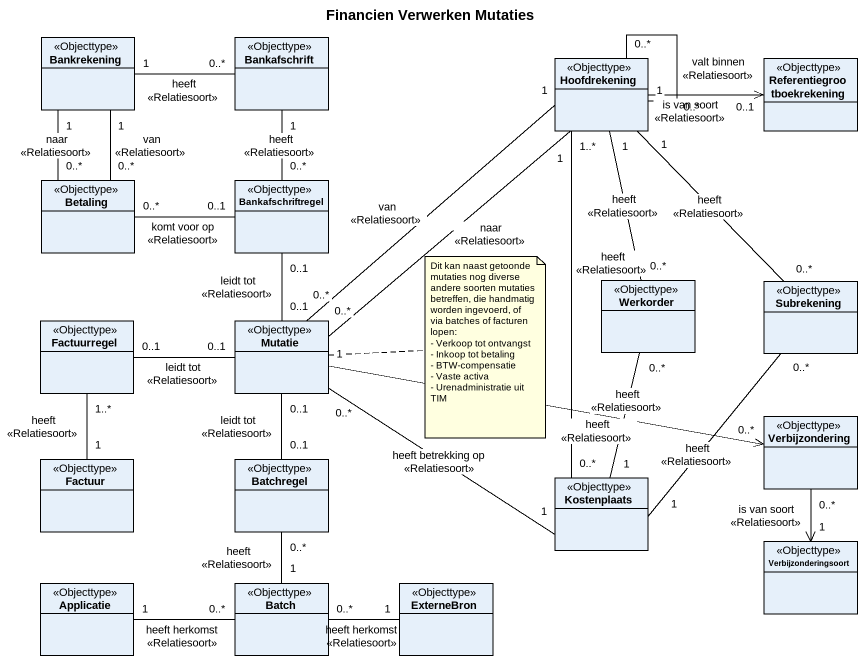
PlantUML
@startuml
title Financien Verwerken Mutaties
hide circle
hide empty members
class Bankrekening <<Objecttype>>
class Bankafschrift <<Objecttype>>
class Hoofdrekening <<Objecttype>>
class Referentiegrootboekrekening <<Objecttype>>
class Betaling <<Objecttype>>
class Bankafschriftregel <<Objecttype>>
class Factuurregel <<Objecttype>>
class Mutatie <<Objecttype>>
class Werkorder <<Objecttype>>
class Subrekening <<Objecttype>>
class Verbijzondering <<Objecttype>>
class Factuur <<Objecttype>>
class Batchregel <<Objecttype>>
class Kostenplaats <<Objecttype>>
class Verbijzonderingsoort <<Objecttype>>
class Applicatie <<Objecttype>>
class Batch <<Objecttype>>
class ExterneBron <<Objecttype>>
Bankrekening "1" -right- "0..*" Bankafschrift : heeft\n<<Relatiesoort>>
Bankrekening "1" -- "0..*" Betaling : naar\n<<Relatiesoort>>
Bankrekening "1" -- "0..*" Betaling : van\n<<Relatiesoort>>
Bankafschrift "1" -- "0..*" Bankafschriftregel : heeft\n<<Relatiesoort>>
Hoofdrekening "1" -- "0..*" Hoofdrekening : valt binnen\n<<Relatiesoort>>
Hoofdrekening "0..*" -right-> "0..1" Referentiegrootboekrekening : is van soort\n<<Relatiesoort>>
Hoofdrekening "1" -- "0..*" Werkorder : heeft\n<<Relatiesoort>>
Hoofdrekening "1" -- "0..*" Subrekening : heeft\n<<Relatiesoort>>
Hoofdrekening "1..*" -- "0..*" Kostenplaats : heeft\n<<Relatiesoort>>
Betaling "0..*" -right- "0..1" Bankafschriftregel : komt voor op\n<<Relatiesoort>>
Bankafschriftregel "0..1" -- "0..1" Mutatie : leidt tot\n<<Relatiesoort>>
Factuurregel "0..1" -right- "0..1" Mutatie : leidt tot\n<<Relatiesoort>>
Mutatie "0..*" -up- "1" Hoofdrekening : naar\n<<Relatiesoort>>
Mutatie "0..*" -up- "1" Hoofdrekening : van\n<<Relatiesoort>>
Mutatie "1" -right-> "0..*" Verbijzondering : heeft\n<<Relatiesoort>>
Mutatie "0..*" -right- "1" Kostenplaats : heeft betrekking op\n<<Relatiesoort>>
Verbijzondering "0..*" --> "1" Verbijzonderingsoort : is van soort\n<<Relatiesoort>>
Factuur "1" -up- "1..*" Factuurregel : heeft\n<<Relatiesoort>>
Batchregel "0..1" -up- "0..1" Mutatie : leidt tot\n<<Relatiesoort>>
Kostenplaats "1" -up- "0..*" Werkorder : heeft\n<<Relatiesoort>>
Kostenplaats "1" -up- "0..*" Subrekening : heeft\n<<Relatiesoort>>
Applicatie "1" -right- "0..*" Batch : heeft herkomst\n<<Relatiesoort>>
Batch "1" -up- "0..*" Batchregel : heeft\n<<Relatiesoort>>
Batch "0..*" -right- "1" ExterneBron : heeft herkomst\n<<Relatiesoort>>
note right of Mutatie
  Dit kan naast getoonde mutaties nog diverse andere soorten mutaties betreffen, die handmatig worden ingevoerd, of via batches of facturen lopen:
  - Verkoop tot ontvangst
  - Inkoop tot betaling
  - BTW-compensatie
  - Vaste activa
  - Urenadministratie uit TIM
end note
@enduml
